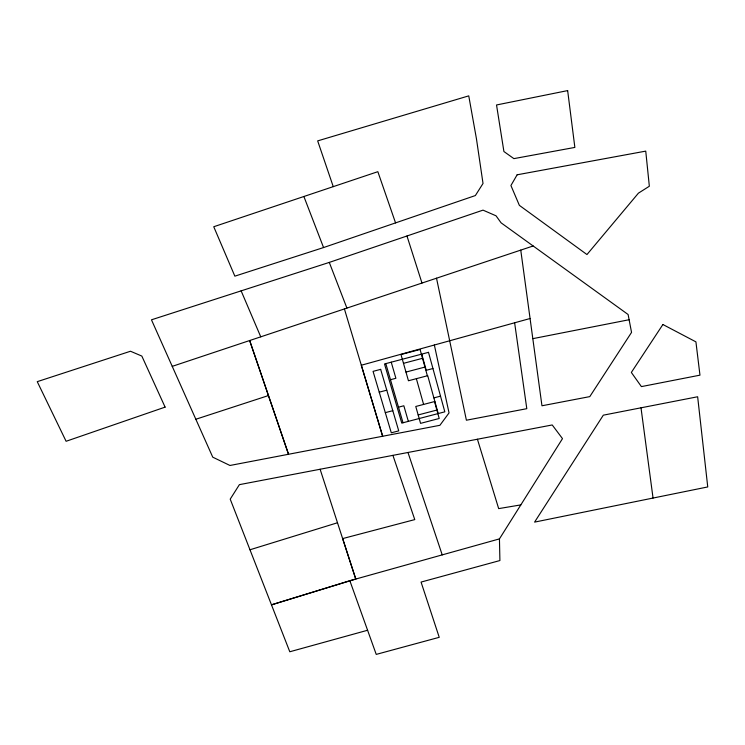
<?xml version="1.0" encoding="UTF-8"?>
<svg xmlns="http://www.w3.org/2000/svg" width="745" height="745" viewBox="0 0 745 745"><rect width="100%" height="100%" fill="white"/><g stroke="black" fill="none" stroke-linecap="round" stroke-linejoin="round"><path stroke-width="1.12" d="M392.913 455.363L414.769 519.6L342.653 538.588L355.775 579.042L271.497 604.828L349.843 580.709L376.234 654.399L439.233 637.32L421.065 582.078L499.904 560.547L499.448 538.886L562.494 438.628L552.222 424.957L239.396 484.65L230.214 499.141L289.796 651.763L367.602 630.251M395.558 222.904L377.845 171.685L213.75 226.741L234.852 276.162L323.563 247.554L475.366 195.553L483.021 183.484L476.418 138.617L468.754 95.863L317.668 140.889L333.257 186.641M434.354 345.019L449.039 412.916L439.904 425.302L229.972 465.476L212.753 457.169L151.468 319.81L329.29 262.408L483.021 210.137L496.04 215.817L501.087 222.829L628.11 314.511L631.546 332.391L589.789 396.619L541.96 405.774L520.755 250.097M172.253 366.354L533.159 245.971M195.851 419.249L268.461 395.558M249.975 549.773L337.485 522.767M349.843 580.709L499.448 538.886M530.095 318.506L361.316 365.236L382.66 436.263L344.404 308.924M403.483 363.337L422.527 358.308M405.969 372.081L424.957 367.071M390.482 379.708L395.893 378.283L391.237 362.182M432.938 368.524L426.224 370.293L421.745 354.117M379.233 392.168L386.776 390.184M398.482 407.18L403.837 405.774L408.344 421.363M433.869 397.895L440.519 396.154M385.314 412.646L392.801 410.681M434.866 401.481L415.766 406.481L420.571 423.365L439.205 418.485L434.521 401.574M418.178 414.946L436.868 410.057M532.805 338.658L629.115 319.735M640.998 407.813L697.646 396.759L707.75 486.941L534.584 522.115L603.32 415.17L640.998 407.813L653.048 498.07M520.829 504.896L498.675 508.621L477.424 439.233M241.101 290.783L260.759 336.842M303.885 196.503L323.563 247.554M329.29 262.408L346.909 308.085M407.981 452.494L442.223 554.885M320.108 469.238L355.775 579.042M406.975 235.997L421.977 283.053M385.798 363.616L403.026 422.76M416.362 378.683L423.607 404.433M438.209 413.55L427.723 375.685L408.446 380.76L400.978 354.536L420.087 349.489L427.369 375.778M436.514 278.192L466.398 420.217L526.799 408.679L514.627 322.79M517.132 174.796L510.921 185.524L519.367 205.359L586.967 254.548L638.418 193.16L649.342 186.241L645.747 151.123L517.132 174.796M662.892 324.513L631.341 372.444L641.408 386.608L699.965 375.163L695.923 341.862L662.892 324.513M165.101 407.124L66.1 441.282L37.25 381.663L130.496 351.24L141.839 356.082L165.101 407.124M428.496 352.338L384.504 363.96L401.76 423.086L444.821 411.827L428.496 352.338M380.658 369.362L373.059 371.364L391.302 432.808L398.733 430.871L380.658 369.362M567.653 90.601L496.533 104.971L503.909 151.524L513.892 158.629L574.861 147.417L567.653 90.601M288.52 454.273L249.659 340.521L288.52 454.273"/></g></svg>
